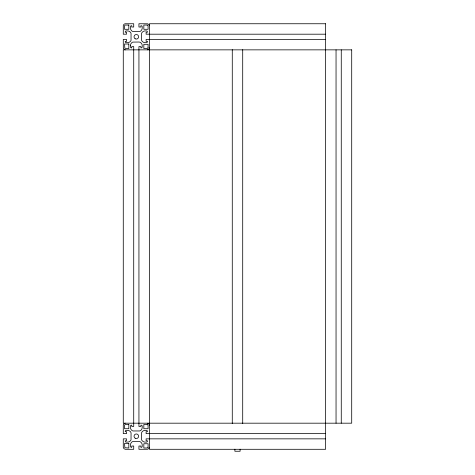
<?xml version="1.0" encoding="UTF-8"?>
<svg xmlns="http://www.w3.org/2000/svg" width="475" height="475" viewBox="0 0 475 475"><rect width="100%" height="100%" fill="white"/><g stroke="black" fill="none" stroke-linecap="round" stroke-linejoin="round"><path stroke-width="0.71" d="M149.382 47.856L148.728 49.204L147.381 49.857M149.382 447.29L148.728 448.637L147.63 449.249L138.938 449.291L138.938 446.031L140.897 446.031L140.897 447.331L141.372 447.325A1.081 1.081 0 0 0 142.203 446.274L142.185 444.695A3.812 3.812 0 0 0 141.437 442.789L140.606 442.005A3.283 3.283 0 0 0 138.938 441.459L132.822 441.536A2.446 2.446 0 0 0 132.02 441.928L131.551 442.397A3.812 3.812 0 0 0 130.471 444.695L130.453 446.274A1.081 1.081 0 0 0 131.278 447.325L131.759 447.331L131.759 446.031L133.718 446.031L133.718 449.291L125.275 449.291L123.927 448.637L123.274 447.29L123.274 438.847L126.534 438.847L126.534 440.806L125.228 440.806L125.287 441.435A1.081 1.081 0 0 0 126.291 442.112L127.87 442.094A3.812 3.812 0 0 0 130.168 441.014L130.637 440.545A2.446 2.446 0 0 0 131.029 439.743L131.053 433.04A3.295 3.295 0 0 0 130.637 431.929L130.168 431.46A3.812 3.812 0 0 0 127.87 430.38L126.291 430.362A1.081 1.081 0 0 0 125.287 431.039L125.228 431.668L126.534 431.668L126.534 433.628L123.274 433.628L123.28 425.083A2.31 2.31 0 0 1 125.174 423.195L125.275 423.183M325.601 34.194L146.116 34.194L146.116 32.235L147.422 32.235L147.363 31.605A1.081 1.081 0 0 0 146.359 30.928L144.786 30.946A3.812 3.812 0 0 0 142.678 31.849L142.013 32.538A2.458 2.458 0 0 0 141.609 33.398L141.627 40.304A2.446 2.446 0 0 0 142.019 41.111L142.488 41.58A3.812 3.812 0 0 0 144.786 42.661L146.359 42.679A1.081 1.081 0 0 0 147.416 41.848L147.422 41.373L146.116 41.373L146.116 39.413L325.601 39.413M325.601 433.628L146.116 433.628L146.116 431.668L147.422 431.668L147.363 431.039A1.081 1.081 0 0 0 146.359 430.362L144.786 430.38A3.812 3.812 0 0 0 142.678 431.288L142.013 431.971A2.458 2.458 0 0 0 141.609 432.838L141.627 439.743A2.446 2.446 0 0 0 142.019 440.545L142.488 441.014A3.812 3.812 0 0 0 144.786 442.094L146.359 442.112A1.081 1.081 0 0 0 147.416 441.287L147.422 440.806L146.116 440.806L146.116 438.847L325.601 438.847M125.275 49.857L124.117 49.376L123.316 48.106L123.274 39.413L126.534 39.413L126.534 41.373L125.228 41.373L125.287 42.002A1.081 1.081 0 0 0 126.291 42.679L127.87 42.661A3.812 3.812 0 0 0 130.168 41.58L130.637 41.111A2.446 2.446 0 0 0 131.029 40.304L131.053 33.6A3.295 3.295 0 0 0 130.637 32.496L130.168 32.027A3.812 3.812 0 0 0 127.87 30.946L126.291 30.928A1.081 1.081 0 0 0 125.287 31.605L125.228 32.235L126.534 32.235L126.534 34.194L123.274 34.194L123.28 25.65A2.31 2.31 0 0 1 125.174 23.762L133.718 23.75L133.718 27.016L131.759 27.016L131.759 25.709L131.13 25.763A1.081 1.081 0 0 0 130.453 26.766L130.471 28.346A3.812 3.812 0 0 0 131.551 30.643L132.02 31.113A3.295 3.295 0 0 0 133.125 31.528L139.525 31.528A3.295 3.295 0 0 0 140.636 31.113L141.105 30.643A3.812 3.812 0 0 0 142.185 28.346L142.203 26.766A1.081 1.081 0 0 0 141.526 25.763L140.897 25.709L140.897 27.016L138.938 27.016L138.938 23.75L147.63 23.792L148.728 24.403L149.382 25.751M147.381 423.183L148.728 423.837L149.382 425.184M341.264 49.857L341.264 423.183M336.045 49.857L336.045 423.183M242.707 49.626L242.707 423.599M240.101 449.196L240.101 451.25L234.882 451.25L234.882 449.196M232.275 49.626L232.275 423.599M130.471 45.262L130.453 46.841A1.081 1.081 0 0 0 131.278 47.892L131.759 47.898L131.759 46.592L133.718 46.592L133.718 426.449L131.759 426.449L131.759 425.143L131.13 425.202A1.081 1.081 0 0 0 130.453 426.206L130.471 427.779A3.812 3.812 0 0 0 131.551 430.077L132.02 430.546A3.295 3.295 0 0 0 133.125 430.962L139.525 430.962A3.295 3.295 0 0 0 140.636 430.546L141.105 430.077A3.812 3.812 0 0 0 142.185 427.779L142.203 426.206A1.081 1.081 0 0 0 141.526 425.202L140.897 425.143L140.897 426.449L138.938 426.449L138.938 46.592L140.897 46.592L140.897 47.898L141.372 47.892A1.081 1.081 0 0 0 142.203 46.841L142.185 45.262A3.812 3.812 0 0 0 141.437 43.356L140.606 42.572A3.283 3.283 0 0 0 138.938 42.026L132.822 42.103A2.446 2.446 0 0 0 132.02 42.495L131.551 42.964A3.812 3.812 0 0 0 130.471 45.262M148.063 47.809L147.381 48.533L143.83 48.569L143.83 44.312L148.093 44.312L148.063 47.809M148.063 447.248L147.381 447.967L143.83 448.008L143.83 443.745L148.093 443.745L148.063 447.248M325.601 23.75L149.382 23.75L149.382 449.291L325.601 449.291L325.601 23.75M128.82 25.05L125.388 25.05A0.997 0.997 0 0 0 124.575 25.87L124.575 29.296L128.82 29.296L128.82 25.05M147.155 25.038L143.83 25.038L143.83 29.296L148.093 29.296L148.058 25.751L147.155 25.038M128.82 44.003L124.557 44.003L124.848 48.278L128.82 48.569L128.82 44.003M351.726 49.857L123.274 49.857L123.274 423.183L351.708 423.183L351.708 49.857M128.82 424.484L125.388 424.484A0.997 0.997 0 0 0 124.575 425.303L124.575 428.735L128.82 428.735L128.82 424.484M147.155 424.472L143.83 424.472L143.83 428.735L148.093 428.735L148.063 425.232L147.155 424.472M128.82 443.436L124.557 443.436L124.848 447.717L128.82 448.008L128.82 443.436M135.185 38.784A2.286 2.286 0 0 0 138.611 36.801A2.286 2.286 0 0 0 135.185 34.823A2.286 2.286 0 0 0 135.185 38.784M135.185 438.217A2.286 2.286 0 0 0 138.611 436.24A2.286 2.286 0 0 0 135.185 434.263A2.286 2.286 0 0 0 135.185 438.217"/></g></svg>
